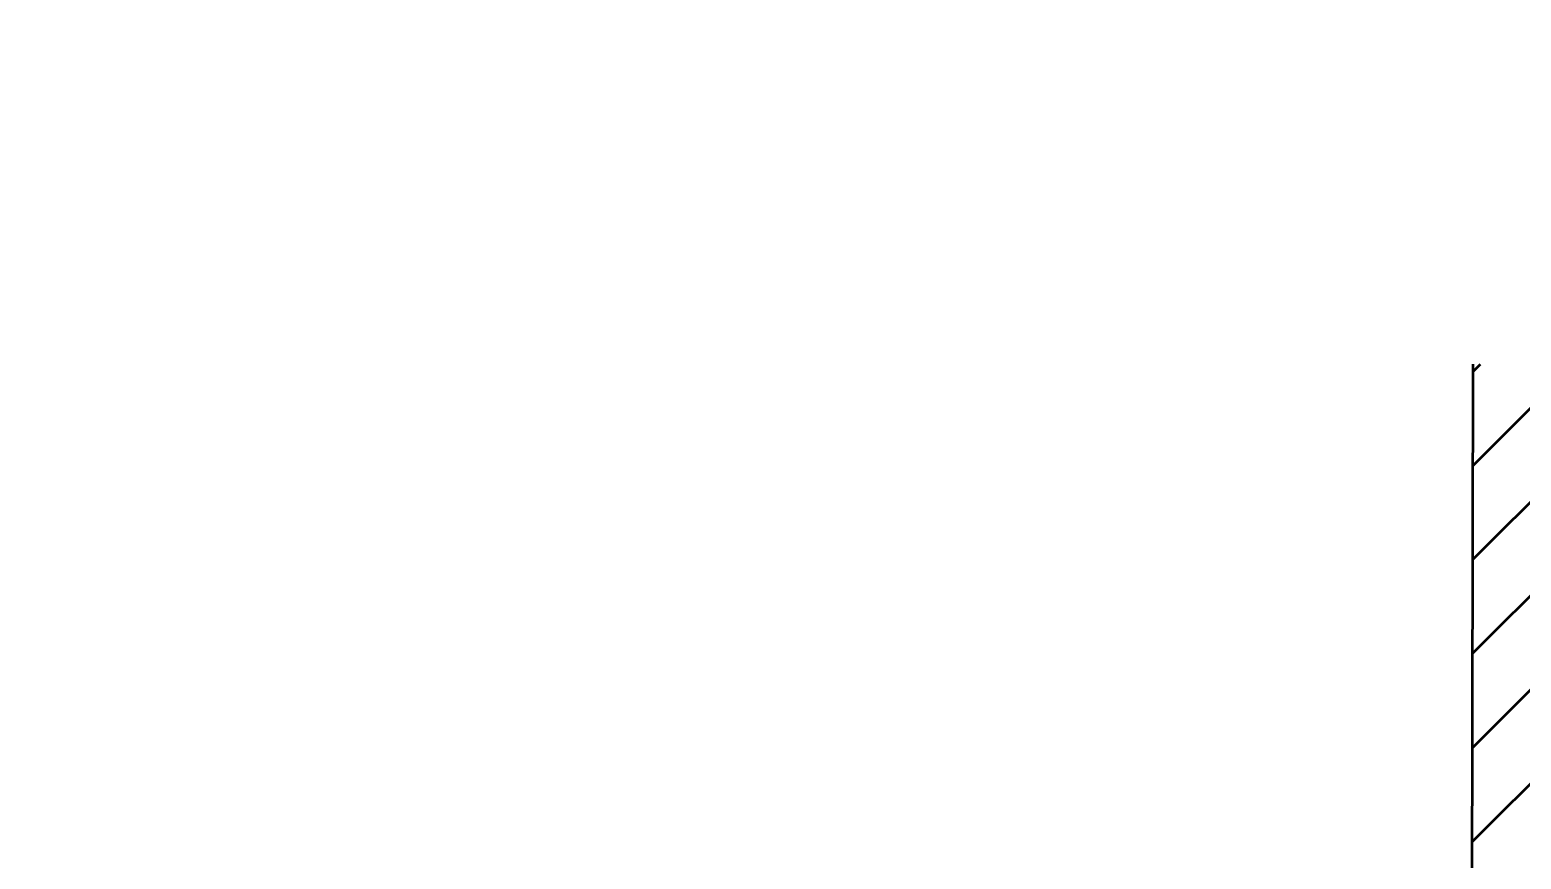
# Model space of a CAD drawing. Header units: inches. Extents: x 2960 to 8891, y 1487 to 4457.
# Drawn here: x 3115.9 to 3312.4, y 3662.5 to 3771.8 of the extents above; entities that cross this region are included whole.
import ezdxf

# ---------------------------------------------------------------- set-up
doc = ezdxf.new("R2010")
doc.units = ezdxf.units.IN
doc.header["$MEASUREMENT"] = 0
doc.layers.add('A-WALL-FULL', color=7, linetype='Continuous', lineweight=50)

msp = doc.modelspace()

# ---------------------------------------------------------------- hatches: boundary and pattern name
at = {"layer": 'A-WALL-FULL'}
h = msp.add_hatch(dxfattribs=at)
h.set_pattern_fill('ANSI31', color=0, scale=70)
h.paths.add_polyline_path([(3048.35, 4456.67), (3048.35, 4386.67), (3048.35, 4161.67), (3038.35, 4161.67), (3038.35, 4091.67), (3920.41, 4091.67), (3920.41, 4161.67), (3910.41, 4161.67), (3910.41, 4386.67), (3910.41, 4456.67)])
h.paths.add_polyline_path([(3639.35, 4386.67), (3639.35, 4161.67), (3062.35, 4161.67), (3062.35, 4386.67)], flags=16)
h.paths.add_polyline_path([(3653.35, 4386.67), (3896.41, 4386.67), (3896.41, 4161.67), (3653.35, 4161.67)], flags=16)
h.paths.add_polyline_path([(3306.06, 3727.76), (3305.9, 3657.76), (3305.41, 3432.76), (3010.41, 3432.76), (3000.41, 3432.76), (3000.41, 3362.76), (3920.41, 3362.76), (3920.41, 3432.76), (3910.41, 3432.76), (3910.41, 3657.76), (3910.41, 3727.76)])
h.paths.add_polyline_path([(3896.41, 3657.76), (3896.41, 3432.76), (3319.41, 3432.76), (3319.41, 3657.76)], flags=16)
h.paths.add_polyline_path([(2996.41, 2154.49), (2996.41, 2084.49), (2996.41, 1859.49), (2986.41, 1859.49), (2986.41, 1789.49), (3920.41, 1789.49), (3920.41, 1859.49), (3910.41, 1859.49), (3910.41, 2084.49), (3910.41, 2154.49)])
h.paths.add_polyline_path([(3896.41, 2084.49), (3896.41, 1859.49), (3310.91, 1859.49), (3310.91, 2084.49)], flags=16)
h.paths.add_polyline_path([(3296.41, 2084.49), (3296.41, 1859.49), (3010.41, 1859.49), (3010.41, 2084.49)], flags=16)

# ---------------------------------------------------------------- linework, layer by layer
msp.add_line((3306.06, 3727.76), (3305.9, 3657.76), dxfattribs=at)

doc.saveas('drawing.dxf')
